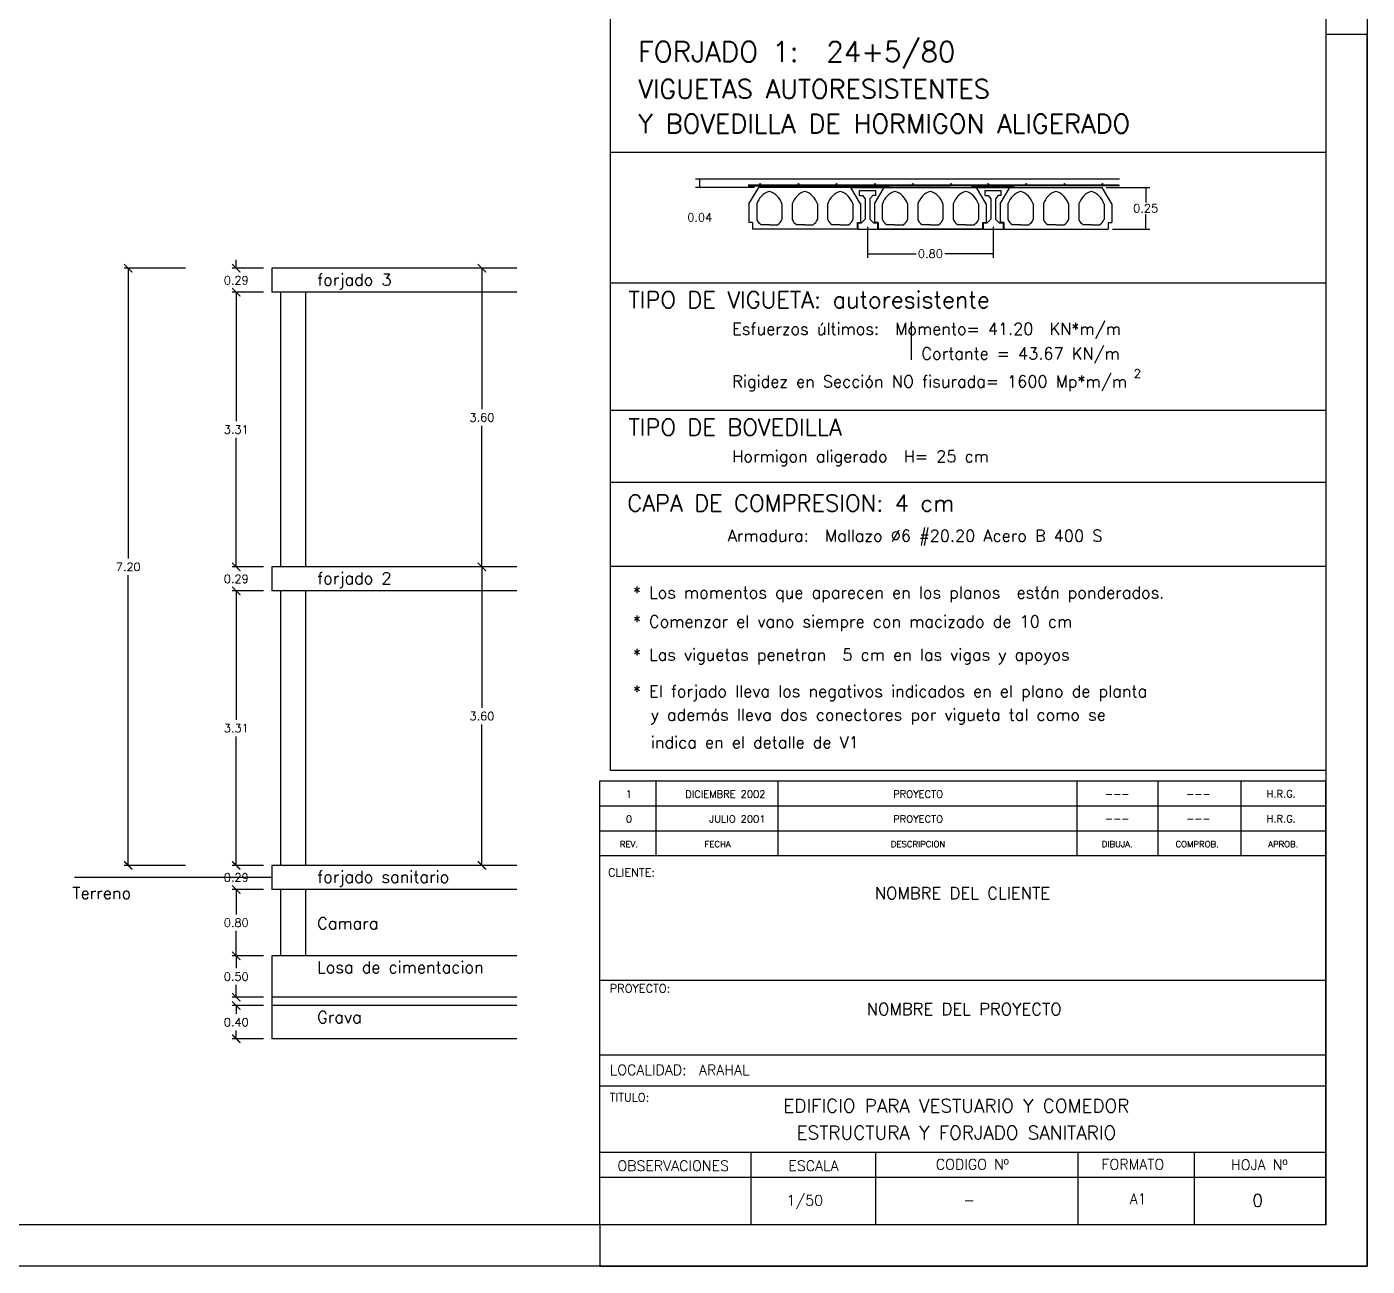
# Model space of a CAD drawing. Header units: millimetres. Extents: x 811 to 853.1, y 350.8 to 380.5.
# Drawn here: x 836.91 to 853.06, y 350.78 to 365.73 of the extents above; entities that cross this region are included whole.
import ezdxf
from ezdxf.enums import TextEntityAlignment as Align

# ---------------------------------------------------------------- set-up
doc = ezdxf.new("R2010")
doc.units = ezdxf.units.MM
for name, color, linetype in [('015', 1, 'Continuous'), ('06', 6, 'Continuous'), ('M', 2, 'Continuous'), ('SECCION', 2, 'Continuous'), ('TEXTO', 1, 'Continuous')]:
    doc.layers.add(name, color=color, linetype=linetype)
doc.styles.add('ROMANS', font='romans')
doc.styles.add('ROMANT', font='ROMANT.SHX')
doc.styles.get("Standard").update_dxf_attribs({"font": 'romans.shx'})
doc.dimstyles.new('1-50', dxfattribs={"dimtxt": 0.1, "dimasz": 0.02, "dimexe": 0.05, "dimexo": 0.05, "dimgap": 0.02, "dimtad": 0, "dimtih": 1, "dimtoh": 1, "dimzin": 0, "dimdsep": 46, "dimtxsty": 'ROMANS', "dimblk": 'PUNTO', "dimblk1": 'ARCHTICK', "dimblk2": 'ARCHTICK', "dimsah": 1, "dimcen": 1.5, "dimclrd": 6, "dimclre": 6, "dimclrt": 7, "dimadec": 0, "dimazin": 0, "dimtfac": 43.75, "dimtix": 1, "dimtofl": 0, "dimtmove": 2, "dimatfit": 3, "dimldrblk": 'ARCHTICK', "dimfxl": 1, "dimtolj": 1, "dimtzin": 0, "dimarcsym": 0})
doc.dimstyles.new('ANTONIO', dxfattribs={"dimscale": 0.05, "dimtxt": 2, "dimasz": 2, "dimexe": 1, "dimexo": 2, "dimgap": 1, "dimtad": 0, "dimtih": 1, "dimtoh": 1, "dimzin": 0, "dimdsep": 46, "dimtxsty": 'Standard', "dimblk": 'ARCHTICK', "dimcen": 0.5, "dimclrd": 2, "dimclre": 2, "dimclrt": 3, "dimadec": 0, "dimazin": 0, "dimtfac": 1, "dimtofl": 0, "dimtmove": 0, "dimatfit": 3, "dimldrblk": 'ARCHTICK', "dimfxl": 1, "dimtolj": 1, "dimtzin": 0, "dimarcsym": 0})

# ---------------------------------------------------------------- blocks, each defined once
blk = doc.blocks.new('A1H')
at = {"layer": '015'}
blk.add_lwpolyline([(-831, -10), (-831, 584), (10, 584), (10, -10)], close=True, dxfattribs=at)
for points in [[(10, -10), (10, 287), (0, 287)], [(-175, 0), (-175, -10), (10, -10)]]:
    blk.add_lwpolyline(points, dxfattribs=at)
at = {"layer": '06'}
blk.add_lwpolyline([(-806, 0), (-806, 574), (0, 574), (0, 0)], close=True, dxfattribs=at)
blk = doc.blocks.new('_ArchTick')
at = {"color": 0, "linetype": 'Continuous', "const_width": 0.15}
blk.add_lwpolyline([(-0.5, -0.5), (0.5, 0.5)], dxfattribs=at)
blk = doc.blocks.new('*D25')
at = {"layer": 'Defpoints', "color": 0}
for p in [(847.041, 363.364), (848.554, 363.364), (848.554, 362.991)]:
    blk.add_point(p, dxfattribs=at)
at = {"layer": 'TEXTO', "color": 6, "lineweight": -2}
for p, q in [((847.041, 363.314), (847.041, 362.941)), ((848.554, 363.314), (848.554, 362.941)), ((847.041, 362.991), (847.625, 362.991)), ((848.554, 362.991), (847.97, 362.991))]:
    blk.add_line(p, q, dxfattribs=at)
at = {"layer": 'TEXTO', "color": 6, "lineweight": -2, "xscale": 0.02, "yscale": 0.02, "zscale": 0.02, "rotation": 180}
blk.add_blockref('_ArchTick', (847.041, 362.991), dxfattribs=at)
at = {"layer": 'TEXTO', "color": 6, "lineweight": -2, "xscale": 0.02, "yscale": 0.02, "zscale": 0.02}
blk.add_blockref('_ArchTick', (848.554, 362.991), dxfattribs=at)
at = {"layer": 'TEXTO', "color": 7, "insert": (847.797, 362.991), "char_height": 0.1, "attachment_point": 5, "style": 'ROMANS'}
blk.add_mtext('\\A1;0.80', dxfattribs=at)
blk = doc.blocks.new('PUNTO')
at = {"layer": 'M', "color": 0, "linetype": 'ByBlock'}
blk.add_line((-0.5, 0), (-1, 0), dxfattribs=at)
at = {"layer": 'M', "color": 0, "linetype": 'ByBlock', "const_width": 0.5}
blk.add_lwpolyline([(-0.25, 0, 1), (0.25, 0, 1)], format="xyb", close=True, dxfattribs=at)
blk = doc.blocks.new('*D26')
at = {"layer": 'Defpoints', "color": 0}
for p in [(849.866, 363.789), (850.392, 363.789), (849.941, 363.289)]:
    blk.add_point(p, dxfattribs=at)
at = {"layer": 'SECCION', "color": 6, "lineweight": -2}
for p, q in [((849.916, 363.789), (850.442, 363.789)), ((850.392, 363.789), (850.392, 363.609)), ((850.392, 363.289), (850.392, 363.469)), ((849.991, 363.289), (850.442, 363.289))]:
    blk.add_line(p, q, dxfattribs=at)
at = {"layer": 'SECCION', "color": 6, "lineweight": -2, "xscale": 0.02, "yscale": 0.02, "zscale": 0.02}
for p, rotation in [((850.392, 363.789), 90), ((850.392, 363.289), 270)]:
    blk.add_blockref('_ArchTick', p, dxfattribs=dict(at, rotation=rotation))
at = {"layer": 'SECCION', "color": 7, "insert": (850.392, 363.539), "char_height": 0.1, "attachment_point": 5, "style": 'ROMANS'}
blk.add_mtext('\\A1;0.25', dxfattribs=at)
blk = doc.blocks.new('*D27')
at = {"layer": 'Defpoints', "color": 0}
for p in [(845.017, 363.889), (845.729, 363.889), (845.729, 363.789)]:
    blk.add_point(p, dxfattribs=at)
at = {"layer": 'SECCION', "color": 6, "lineweight": -2}
for p, q in [((845.679, 363.889), (844.967, 363.889)), ((845.017, 363.789), (845.017, 363.889)), ((845.679, 363.789), (844.967, 363.789))]:
    blk.add_line(p, q, dxfattribs=at)
at = {"layer": 'SECCION', "color": 6, "lineweight": -2, "xscale": 0.02, "yscale": 0.02, "zscale": 0.02}
for p, rotation in [((845.017, 363.889), 90), ((845.017, 363.789), 270)]:
    blk.add_blockref('_ArchTick', p, dxfattribs=dict(at, rotation=rotation))
at = {"layer": 'SECCION', "color": 7, "insert": (845.017, 363.43), "char_height": 0.1, "attachment_point": 5, "style": 'ROMANS'}
blk.add_mtext('\\A1;0.04', dxfattribs=at)
blk = doc.blocks.new('*D77')
at = {"color": 2}
for p, q in [((839.758, 354.526), (839.381, 354.526)), ((839.431, 354.526), (839.431, 354.376)), ((839.431, 354.026), (839.431, 354.176)), ((839.758, 354.026), (839.381, 354.026))]:
    blk.add_line(p, q, dxfattribs=at)
at = {"layer": 'Defpoints', "color": 0}
for p in [(839.431, 354.526), (839.858, 354.526), (839.858, 354.026)]:
    blk.add_point(p, dxfattribs=at)
at = {"color": 2, "xscale": 0.1, "yscale": 0.1, "zscale": 0.1}
for p, rotation in [((839.431, 354.526), 90), ((839.431, 354.026), 270)]:
    blk.add_blockref('_ArchTick', p, dxfattribs=dict(at, rotation=rotation))
at = {"color": 3, "insert": (839.431, 354.276), "char_height": 0.1, "attachment_point": 5}
blk.add_mtext('\\A1;0.50', dxfattribs=at)
blk = doc.blocks.new('*D78')
at = {"color": 2}
for p, q in [((839.758, 355.326), (839.381, 355.326)), ((839.431, 355.326), (839.431, 355.026)), ((839.431, 354.526), (839.431, 354.826)), ((839.758, 354.526), (839.381, 354.526))]:
    blk.add_line(p, q, dxfattribs=at)
at = {"layer": 'Defpoints', "color": 0}
for p in [(839.431, 355.326), (839.858, 355.326), (839.858, 354.526)]:
    blk.add_point(p, dxfattribs=at)
at = {"color": 2, "xscale": 0.1, "yscale": 0.1, "zscale": 0.1}
for p, rotation in [((839.431, 355.326), 90), ((839.431, 354.526), 270)]:
    blk.add_blockref('_ArchTick', p, dxfattribs=dict(at, rotation=rotation))
at = {"color": 3, "insert": (839.431, 354.926), "char_height": 0.1, "attachment_point": 5}
blk.add_mtext('\\A1;0.80', dxfattribs=at)
blk = doc.blocks.new('*D79')
at = {"color": 2}
for p, q in [((839.758, 355.616), (839.381, 355.616)), ((839.431, 355.616), (839.431, 355.716)), ((839.758, 355.326), (839.381, 355.326)), ((839.431, 355.326), (839.431, 355.226))]:
    blk.add_line(p, q, dxfattribs=at)
at = {"layer": 'Defpoints', "color": 0}
for p in [(839.431, 355.616), (839.858, 355.616), (839.858, 355.326)]:
    blk.add_point(p, dxfattribs=at)
at = {"color": 2, "xscale": 0.1, "yscale": 0.1, "zscale": 0.1}
for p, rotation in [((839.431, 355.616), 270), ((839.431, 355.326), 90)]:
    blk.add_blockref('_ArchTick', p, dxfattribs=dict(at, rotation=rotation))
at = {"color": 3, "insert": (839.431, 355.471), "char_height": 0.1, "attachment_point": 5}
blk.add_mtext('\\A1;0.29', dxfattribs=at)
blk = doc.blocks.new('*D80')
at = {"color": 2}
for p, q in [((839.758, 358.926), (839.381, 358.926)), ((839.431, 358.926), (839.431, 357.371)), ((839.431, 355.616), (839.431, 357.171)), ((839.758, 355.616), (839.381, 355.616))]:
    blk.add_line(p, q, dxfattribs=at)
at = {"layer": 'Defpoints', "color": 0}
for p in [(839.431, 358.926), (839.858, 358.926), (839.858, 355.616)]:
    blk.add_point(p, dxfattribs=at)
at = {"color": 2, "xscale": 0.1, "yscale": 0.1, "zscale": 0.1}
for p, rotation in [((839.431, 358.926), 90), ((839.431, 355.616), 270)]:
    blk.add_blockref('_ArchTick', p, dxfattribs=dict(at, rotation=rotation))
at = {"color": 3, "insert": (839.431, 357.271), "char_height": 0.1, "attachment_point": 5}
blk.add_mtext('\\A1;3.31', dxfattribs=at)
blk = doc.blocks.new('*D81')
at = {"color": 2}
for p, q in [((839.431, 359.216), (839.431, 359.316)), ((839.758, 359.216), (839.381, 359.216)), ((839.758, 358.926), (839.381, 358.926)), ((839.431, 358.926), (839.431, 358.826))]:
    blk.add_line(p, q, dxfattribs=at)
at = {"layer": 'Defpoints', "color": 0}
for p in [(839.431, 359.216), (839.858, 359.216), (839.858, 358.926)]:
    blk.add_point(p, dxfattribs=at)
at = {"color": 2, "xscale": 0.1, "yscale": 0.1, "zscale": 0.1}
for p, rotation in [((839.431, 359.216), 270), ((839.431, 358.926), 90)]:
    blk.add_blockref('_ArchTick', p, dxfattribs=dict(at, rotation=rotation))
at = {"color": 3, "insert": (839.431, 359.071), "char_height": 0.1, "attachment_point": 5}
blk.add_mtext('\\A1;0.29', dxfattribs=at)
blk = doc.blocks.new('*D82')
at = {"color": 2}
for p, q in [((839.758, 362.526), (839.381, 362.526)), ((839.431, 362.526), (839.431, 360.971)), ((839.431, 359.216), (839.431, 360.771)), ((839.758, 359.216), (839.381, 359.216))]:
    blk.add_line(p, q, dxfattribs=at)
at = {"layer": 'Defpoints', "color": 0}
for p in [(839.431, 362.526), (839.858, 362.526), (839.858, 359.216)]:
    blk.add_point(p, dxfattribs=at)
at = {"color": 2, "xscale": 0.1, "yscale": 0.1, "zscale": 0.1}
for p, rotation in [((839.431, 362.526), 90), ((839.431, 359.216), 270)]:
    blk.add_blockref('_ArchTick', p, dxfattribs=dict(at, rotation=rotation))
at = {"color": 3, "insert": (839.431, 360.871), "char_height": 0.1, "attachment_point": 5}
blk.add_mtext('\\A1;3.31', dxfattribs=at)
blk = doc.blocks.new('*D83')
at = {"color": 2}
for p, q in [((839.431, 362.816), (839.431, 362.916)), ((839.758, 362.816), (839.381, 362.816)), ((839.758, 362.526), (839.381, 362.526)), ((839.431, 362.526), (839.431, 362.426))]:
    blk.add_line(p, q, dxfattribs=at)
at = {"layer": 'Defpoints', "color": 0}
for p in [(839.431, 362.816), (839.858, 362.816), (839.858, 362.526)]:
    blk.add_point(p, dxfattribs=at)
at = {"color": 2, "xscale": 0.1, "yscale": 0.1, "zscale": 0.1}
for p, rotation in [((839.431, 362.816), 270), ((839.431, 362.526), 90)]:
    blk.add_blockref('_ArchTick', p, dxfattribs=dict(at, rotation=rotation))
at = {"color": 3, "insert": (839.431, 362.671), "char_height": 0.1, "attachment_point": 5}
blk.add_mtext('\\A1;0.29', dxfattribs=at)
blk = doc.blocks.new('*D84')
at = {"color": 2, "lineweight": -2}
for p, q in [((839.758, 353.926), (839.381, 353.926)), ((839.431, 353.926), (839.431, 353.826)), ((839.758, 353.526), (839.381, 353.526)), ((839.431, 353.526), (839.431, 353.626))]:
    blk.add_line(p, q, dxfattribs=at)
at = {"layer": 'Defpoints', "color": 0}
for p in [(839.858, 353.926), (839.431, 353.526), (839.858, 353.526)]:
    blk.add_point(p, dxfattribs=at)
at = {"color": 2, "lineweight": -2, "xscale": 0.1, "yscale": 0.1, "zscale": 0.1}
for p, rotation in [((839.431, 353.926), 90), ((839.431, 353.526), 270)]:
    blk.add_blockref('_ArchTick', p, dxfattribs=dict(at, rotation=rotation))
at = {"color": 3, "insert": (839.431, 353.726), "char_height": 0.1, "attachment_point": 5}
blk.add_mtext('\\A1;0.40', dxfattribs=at)
blk = doc.blocks.new('*D85')
at = {"color": 2, "lineweight": -2}
for p, q in [((838.818, 362.816), (838.079, 362.816)), ((838.129, 362.816), (838.129, 359.316)), ((838.129, 355.616), (838.129, 359.116)), ((838.818, 355.616), (838.079, 355.616))]:
    blk.add_line(p, q, dxfattribs=at)
at = {"layer": 'Defpoints', "color": 0}
for p in [(838.918, 362.816), (838.129, 355.616), (838.918, 355.616)]:
    blk.add_point(p, dxfattribs=at)
at = {"color": 2, "lineweight": -2, "xscale": 0.1, "yscale": 0.1, "zscale": 0.1}
for p, rotation in [((838.129, 362.816), 90), ((838.129, 355.616), 270)]:
    blk.add_blockref('_ArchTick', p, dxfattribs=dict(at, rotation=rotation))
at = {"color": 3, "insert": (838.129, 359.216), "char_height": 0.1, "attachment_point": 5}
blk.add_mtext('\\A1;7.20', dxfattribs=at)
blk = doc.blocks.new('*D86')
at = {"color": 2, "lineweight": -2}
for p, q in [((842.712, 362.816), (842.342, 362.816)), ((842.392, 362.816), (842.392, 361.116)), ((842.392, 359.216), (842.392, 360.916)), ((842.712, 359.216), (842.342, 359.216))]:
    blk.add_line(p, q, dxfattribs=at)
at = {"layer": 'Defpoints', "color": 0}
for p in [(842.812, 362.816), (842.392, 359.216), (842.812, 359.216)]:
    blk.add_point(p, dxfattribs=at)
at = {"color": 2, "lineweight": -2, "xscale": 0.1, "yscale": 0.1, "zscale": 0.1}
for p, rotation in [((842.392, 362.816), 90), ((842.392, 359.216), 270)]:
    blk.add_blockref('_ArchTick', p, dxfattribs=dict(at, rotation=rotation))
at = {"color": 3, "insert": (842.392, 361.016), "char_height": 0.1, "attachment_point": 5}
blk.add_mtext('\\A1;3.60', dxfattribs=at)
blk = doc.blocks.new('*D87')
at = {"color": 2, "lineweight": -2}
for p, q in [((842.712, 359.216), (842.342, 359.216)), ((842.392, 359.216), (842.392, 357.516)), ((842.392, 355.616), (842.392, 357.316)), ((842.712, 355.616), (842.342, 355.616))]:
    blk.add_line(p, q, dxfattribs=at)
at = {"layer": 'Defpoints', "color": 0}
for p in [(842.812, 359.216), (842.392, 355.616), (842.812, 355.616)]:
    blk.add_point(p, dxfattribs=at)
at = {"color": 2, "lineweight": -2, "xscale": 0.1, "yscale": 0.1, "zscale": 0.1}
for p, rotation in [((842.392, 359.216), 90), ((842.392, 355.616), 270)]:
    blk.add_blockref('_ArchTick', p, dxfattribs=dict(at, rotation=rotation))
at = {"color": 3, "insert": (842.392, 357.416), "char_height": 0.1, "attachment_point": 5}
blk.add_mtext('\\A1;3.60', dxfattribs=at)

msp = doc.modelspace()

# ---------------------------------------------------------------- linework, layer by layer
for p, q in [((842.812, 362.816), (839.858, 362.816)), ((839.858, 362.816), (839.858, 362.526)), ((842.812, 362.526), (839.858, 362.526)), ((839.966, 362.526), (839.966, 359.216)), ((840.266, 362.526), (840.266, 359.216)), ((842.812, 359.216), (839.858, 359.216)), ((839.858, 359.216), (839.858, 358.926)), ((842.812, 358.926), (839.858, 358.926)), ((839.966, 358.926), (839.966, 355.616)), ((840.266, 358.926), (840.266, 355.616)), ((842.812, 355.616), (839.858, 355.616)), ((839.858, 355.616), (839.858, 355.326)), ((839.858, 355.471), (837.482, 355.471)), ((842.812, 355.326), (839.858, 355.326)), ((839.966, 355.326), (839.966, 354.526)), ((840.266, 355.326), (840.266, 354.526)), ((842.812, 354.526), (839.858, 354.526)), ((839.858, 354.526), (839.858, 353.526)), ((842.812, 354.026), (839.858, 354.026)), ((842.812, 353.926), (839.858, 353.926)), ((842.812, 353.526), (839.858, 353.526))]:
    msp.add_line(p, q)
at = {"color": 6}
for p, q in [((843.812, 355.734), (843.812, 356.634)), ((843.812, 356.634), (852.562, 356.634)), ((852.562, 355.734), (852.562, 356.634)), ((843.812, 356.334), (852.562, 356.334)), ((843.812, 356.034), (852.562, 356.034)), ((843.812, 355.734), (852.562, 355.734)), ((843.812, 355.734), (852.562, 355.734)), ((843.812, 351.284), (843.812, 355.734)), ((852.562, 351.284), (852.562, 355.734)), ((843.812, 354.234), (852.562, 354.234)), ((843.812, 353.334), (852.562, 353.334)), ((843.812, 352.959), (852.562, 352.959)), ((843.812, 352.159), (852.562, 352.159)), ((852.562, 351.284), (843.812, 351.284))]:
    msp.add_line(p, q, dxfattribs=at)
at = {"color": 7}
for p, q in [((844.491, 355.734), (844.491, 356.634)), ((845.962, 355.734), (845.962, 356.634)), ((849.565, 355.734), (849.565, 356.634)), ((850.543, 355.734), (850.543, 356.634)), ((851.541, 355.734), (851.541, 356.634)), ((845.636, 351.284), (845.636, 352.159)), ((847.141, 351.284), (847.141, 352.159)), ((849.577, 351.284), (849.577, 352.159)), ((850.98, 351.284), (850.98, 352.161)), ((843.812, 351.859), (852.562, 351.859))]:
    msp.add_line(p, q, dxfattribs=at)
at = {"layer": 'TEXTO', "color": 6}
for p, q in [((843.937, 365.82), (843.937, 356.766)), ((852.562, 365.82), (852.562, 356.766)), ((843.937, 364.217), (852.562, 364.217)), ((843.937, 362.642), (852.562, 362.642)), ((843.937, 361.105), (852.562, 361.105)), ((843.937, 360.235), (852.562, 360.235)), ((843.937, 359.224), (852.562, 359.224)), ((843.937, 356.766), (852.562, 356.766))]:
    msp.add_line(p, q, dxfattribs=at)
at = {"layer": 'TEXTO', "color": 3}
for p, q in [((850.078, 363.889), (845.601, 363.889)), ((845.601, 363.823), (850.073, 363.823)), ((845.601, 363.811), (848.04, 363.811)), ((845.611, 363.593), (845.729, 363.789)), ((846.839, 363.789), (845.729, 363.789)), ((847.295, 363.797), (846.778, 363.797)), ((846.778, 363.797), (846.778, 363.79)), ((846.839, 363.79), (847.295, 363.79)), ((846.956, 363.593), (846.839, 363.789)), ((846.943, 363.693), (846.943, 363.754)), ((846.943, 363.754), (847.138, 363.754)), ((846.943, 363.693), (846.979, 363.693)), ((846.979, 363.693), (847.012, 363.652)), ((847.102, 363.693), (847.069, 363.652)), ((847.138, 363.693), (847.102, 363.693)), ((847.125, 363.593), (847.242, 363.789)), ((847.138, 363.693), (847.138, 363.754)), ((847.242, 363.789), (848.352, 363.789)), ((847.295, 363.79), (847.295, 363.797)), ((850.078, 363.811), (848.04, 363.811)), ((848.291, 363.797), (848.291, 363.79)), ((848.809, 363.797), (848.291, 363.797)), ((848.352, 363.79), (848.809, 363.79)), ((848.47, 363.593), (848.352, 363.789)), ((848.47, 363.593), (848.352, 363.789)), ((848.457, 363.754), (848.652, 363.754)), ((848.457, 363.693), (848.457, 363.754)), ((848.457, 363.693), (848.492, 363.693)), ((848.492, 363.693), (848.526, 363.652)), ((848.616, 363.693), (848.582, 363.652)), ((848.652, 363.693), (848.616, 363.693)), ((848.639, 363.593), (848.756, 363.789)), ((848.652, 363.693), (848.652, 363.754)), ((848.756, 363.789), (849.866, 363.789)), ((848.809, 363.79), (848.809, 363.797)), ((849.983, 363.593), (849.866, 363.789)), ((845.611, 363.593), (845.611, 363.369)), ((845.705, 363.592), (845.705, 363.402)), ((846.008, 363.592), (846.008, 363.402)), ((846.132, 363.592), (846.132, 363.402)), ((846.435, 363.592), (846.435, 363.402)), ((846.559, 363.592), (846.559, 363.402)), ((846.863, 363.592), (846.863, 363.402)), ((846.956, 363.593), (846.956, 363.369)), ((847.012, 363.652), (847.012, 363.407)), ((847.069, 363.652), (847.069, 363.407)), ((847.125, 363.593), (847.125, 363.369)), ((847.218, 363.592), (847.218, 363.402)), ((847.522, 363.592), (847.522, 363.402)), ((847.646, 363.592), (847.646, 363.402)), ((847.949, 363.592), (847.949, 363.402)), ((848.073, 363.592), (848.073, 363.402)), ((848.376, 363.592), (848.376, 363.402)), ((848.47, 363.593), (848.47, 363.369)), ((848.47, 363.593), (848.47, 363.369)), ((848.526, 363.652), (848.526, 363.407)), ((848.582, 363.652), (848.582, 363.407)), ((848.639, 363.593), (848.639, 363.369)), ((848.732, 363.592), (848.732, 363.402)), ((849.036, 363.592), (849.036, 363.402)), ((849.159, 363.592), (849.159, 363.402)), ((849.463, 363.592), (849.463, 363.402)), ((849.587, 363.592), (849.587, 363.402)), ((849.89, 363.592), (849.89, 363.402)), ((849.983, 363.593), (849.983, 363.369)), ((845.654, 363.369), (845.611, 363.369)), ((845.654, 363.369), (845.654, 363.289)), ((845.857, 363.341), (845.754, 363.341)), ((845.857, 363.341), (845.959, 363.341)), ((846.284, 363.341), (846.181, 363.341)), ((846.284, 363.341), (846.386, 363.341)), ((846.711, 363.341), (846.608, 363.341)), ((846.711, 363.341), (846.813, 363.341)), ((846.914, 363.369), (846.956, 363.369)), ((846.914, 363.369), (846.914, 363.289)), ((846.914, 363.369), (846.928, 363.369)), ((846.921, 363.364), (846.921, 363.289)), ((846.921, 363.364), (846.968, 363.364)), ((846.968, 363.364), (847.012, 363.407)), ((847.113, 363.364), (847.069, 363.407)), ((847.113, 363.364), (847.161, 363.364)), ((847.167, 363.369), (847.125, 363.369)), ((847.167, 363.369), (847.153, 363.369)), ((847.161, 363.364), (847.161, 363.289)), ((847.161, 363.364), (847.161, 363.289)), ((847.161, 363.364), (847.161, 363.289)), ((847.167, 363.369), (847.167, 363.289)), ((847.37, 363.341), (847.268, 363.341)), ((847.37, 363.341), (847.473, 363.341)), ((847.797, 363.341), (847.695, 363.341)), ((847.797, 363.341), (847.9, 363.341)), ((848.225, 363.341), (848.122, 363.341)), ((848.225, 363.341), (848.327, 363.341)), ((848.427, 363.369), (848.47, 363.369)), ((848.427, 363.369), (848.47, 363.369)), ((848.427, 363.369), (848.427, 363.289)), ((848.427, 363.369), (848.47, 363.369)), ((848.427, 363.369), (848.442, 363.369)), ((848.427, 363.369), (848.427, 363.289)), ((848.434, 363.364), (848.482, 363.364)), ((848.434, 363.364), (848.434, 363.289)), ((848.482, 363.364), (848.526, 363.407)), ((848.626, 363.364), (848.582, 363.407)), ((848.626, 363.364), (848.674, 363.364)), ((848.681, 363.369), (848.639, 363.369)), ((848.681, 363.369), (848.639, 363.369)), ((848.681, 363.369), (848.666, 363.369)), ((848.681, 363.369), (848.666, 363.369)), ((848.674, 363.364), (848.674, 363.289)), ((848.674, 363.364), (848.674, 363.289)), ((848.674, 363.364), (848.674, 363.289)), ((848.681, 363.369), (848.681, 363.289)), ((848.884, 363.341), (848.781, 363.341)), ((848.884, 363.341), (848.986, 363.341)), ((849.311, 363.341), (849.209, 363.341)), ((849.311, 363.341), (849.414, 363.341)), ((849.738, 363.341), (849.636, 363.341)), ((849.738, 363.341), (849.841, 363.341)), ((849.941, 363.369), (849.941, 363.289)), ((849.941, 363.369), (849.983, 363.369)), ((846.914, 363.289), (845.654, 363.289)), ((846.921, 363.289), (847.161, 363.289)), ((847.167, 363.289), (848.427, 363.289)), ((848.427, 363.289), (847.167, 363.289)), ((848.434, 363.289), (848.674, 363.289)), ((848.681, 363.289), (849.941, 363.289))]:
    msp.add_line(p, q, dxfattribs=at)
at = {"layer": 'TEXTO', "color": 1}
msp.add_line((847.564, 362.169), (847.564, 361.711), dxfattribs=at)
at = {"layer": 'TEXTO', "color": 3}
for centre in [(845.746, 363.83), (846.206, 363.83), (846.666, 363.83), (847.126, 363.83), (847.586, 363.83), (848.046, 363.83), (848.493, 363.83), (848.953, 363.83), (849.413, 363.83), (849.873, 363.83), (847.029, 363.803), (847.052, 363.803), (848.543, 363.803), (848.566, 363.803)]:
    msp.add_circle(centre, 0.006, dxfattribs=at)
for centre, radius, start, end in [((845.927, 363.52), 0.234, 107.6458, 162.1197), ((845.786, 363.52), 0.234, 17.8803, 72.3542), ((846.355, 363.52), 0.234, 107.6458, 162.1197), ((846.213, 363.52), 0.234, 17.8803, 72.3542), ((846.782, 363.52), 0.234, 107.6458, 162.1197), ((846.64, 363.52), 0.234, 17.8803, 72.3542), ((847.441, 363.52), 0.234, 107.6458, 162.1197), ((847.299, 363.52), 0.234, 17.8803, 72.3542), ((847.868, 363.52), 0.234, 107.6458, 162.1197), ((847.726, 363.52), 0.234, 17.8803, 72.3542), ((848.295, 363.52), 0.234, 107.6458, 162.1197), ((848.154, 363.52), 0.234, 17.8803, 72.3542), ((848.955, 363.52), 0.234, 107.6458, 162.1197), ((848.813, 363.52), 0.234, 17.8803, 72.3542), ((849.382, 363.52), 0.234, 107.6458, 162.1197), ((849.24, 363.52), 0.234, 17.8803, 72.3542), ((849.809, 363.52), 0.234, 107.6458, 162.1197), ((849.667, 363.52), 0.234, 17.8803, 72.3542), ((845.857, 363.475), 0.168, 205.4902, 232.4232), ((845.857, 363.475), 0.168, 307.5768, 334.5098), ((846.284, 363.475), 0.168, 205.4902, 232.4232), ((846.284, 363.475), 0.168, 307.5768, 334.5098), ((846.711, 363.475), 0.168, 205.4902, 232.4232), ((846.711, 363.475), 0.168, 307.5768, 334.5098), ((847.37, 363.475), 0.168, 205.4902, 232.4232), ((847.37, 363.475), 0.168, 307.5768, 334.5098), ((847.797, 363.475), 0.168, 205.4902, 232.4232), ((847.797, 363.475), 0.168, 307.5768, 334.5098), ((848.225, 363.475), 0.168, 205.4902, 232.4232), ((848.225, 363.475), 0.168, 307.5768, 334.5098), ((848.884, 363.475), 0.168, 205.4902, 232.4232), ((848.884, 363.475), 0.168, 307.5768, 334.5098), ((849.311, 363.475), 0.168, 205.4902, 232.4232), ((849.311, 363.475), 0.168, 307.5768, 334.5098), ((849.738, 363.475), 0.168, 205.4902, 232.4232), ((849.738, 363.475), 0.168, 307.5768, 334.5098)]:
    msp.add_arc(centre, radius, start, end, dxfattribs=at)

# ---------------------------------------------------------------- block references
at = {"linetype": 'Continuous', "xscale": 0.05000000000001137, "yscale": 0.05000000000001137, "zscale": 0.05}
msp.add_blockref('A1H', (852.562, 351.284), dxfattribs=at)

# ---------------------------------------------------------------- texts
at = {"color": 7, "style": 'ROMANS'}
for s, height, p in [('1', 0.0875, (844.164, 356.432)), ('PROYECTO', 0.0875, (847.649, 356.432)), ('---', 0.0875, (850.049, 356.435)), ('---', 0.0875, (851.028, 356.435)), ('H.R.G.', 0.0875, (852.026, 356.435)), ('0', 0.0875, (844.164, 356.132)), ('PROYECTO', 0.0875, (847.649, 356.132)), ('---', 0.0875, (850.049, 356.135)), ('---', 0.0875, (851.028, 356.135)), ('H.R.G.', 0.0875, (852.026, 356.135)), ('REV.', 0.075, (844.164, 355.835)), ('FECHA', 0.075, (845.232, 355.835)), ('DESCRIPCION', 0.075, (847.649, 355.835)), ('DIBUJA.', 0.075, (850.049, 355.835)), ('COMPROB.', 0.075, (851.013, 355.835)), ('APROB.', 0.075, (852.05, 355.835)), ('OBSERVACIONES', 0.125, (844.697, 351.933)), ('ESCALA', 0.125, (846.388, 351.933)), ('CODIGO Nº', 0.125, (848.302, 351.95)), ('FORMATO', 0.125, (850.237, 351.95)), ('HOJA Nº', 0.125, (851.761, 351.945))]:
    msp.add_text(s, height=height, dxfattribs=at).set_placement(p, align=Align.CENTER)
for s, p in [('DICIEMBRE 2002', (845.81, 356.432)), ('JULIO 2001', (845.81, 356.132))]:
    msp.add_text(s, height=0.0875, dxfattribs=at).set_placement(p, align=Align.RIGHT)
for s, height, p in [('CLIENTE:', 0.1, (843.912, 355.481)), ('PROYECTO:', 0.1, (843.932, 354.083)), ('LOCALIDAD:', 0.125, (843.932, 353.088)), ('TITULO:', 0.1, (843.932, 352.77))]:
    msp.add_text(s, height=height, dxfattribs=at).set_placement(p)
at = {"color": 2, "style": 'ROMANT'}
for s, p in [('NOMBRE DEL CLIENTE', (848.183, 355.209)), ('NOMBRE DEL PROYECTO', (848.204, 353.812))]:
    msp.add_text(s, height=0.145, dxfattribs=at).set_placement(p, align=Align.CENTER)
at = {"style": 'ROMANS'}
for s, height, p in [('ARAHAL', 0.125, (845.008, 353.088)), ('A1', 0.125, (850.2, 351.534)), ('0', 0.15, (851.677, 351.502))]:
    msp.add_text(s, height=height, dxfattribs=at).set_placement(p)
for s, height, p in [('EDIFICIO PARA VESTUARIO Y COMEDOR', 0.1625, (848.11, 352.637)), ('ESTRUCTURA Y FORJADO SANITARIO', 0.1625, (848.11, 352.312)), ('1/50', 0.125, (846.284, 351.516)), ('-', 0.125, (848.265, 351.519))]:
    msp.add_text(s, height=height, dxfattribs=at).set_placement(p, align=Align.CENTER)
at = {"layer": 'TEXTO', "color": 7, "style": 'ROMANS'}
msp.add_text('FORJADO 1:  24+5/80 ', height=0.24531, dxfattribs=at).set_placement((844.272, 365.304))
at = {"layer": 'TEXTO', "color": 1, "style": 'ROMANS'}
for s, height, p in [('VIGUETAS AUTORESISTENTES', 0.22677, (844.277, 364.865)), ('Y BOVEDILLA DE HORMIGON ALIGERADO', 0.22677, (844.277, 364.446)), ('forjado 3', 0.1424, (840.406, 362.607)), ('TIPO DE VIGUETA: autoresistente', 0.2, (844.158, 362.336)), ('Esfuerzos últimos:  Momento= 41.20  KN*m/m', 0.14235, (845.409, 362.014)), ('Cortante = 43.67 KN/m', 0.14235, (847.689, 361.717)), ('2', 0.105, (850.248, 361.493)), ('Rigidez en Sección NO fisurada= 1600 Mp*m/m', 0.14235, (845.409, 361.38)), ('TIPO DE BOVEDILLA', 0.2, (844.158, 360.799)), ('Hormigon aligerado  H= 25 cm', 0.14235, (845.409, 360.477)), ('CAPA DE COMPRESION: 4 cm', 0.2, (844.145, 359.884)), ('Armadura:  Mallazo %%c6 #20.20 Acero B 400 S', 0.14235, (845.355, 359.52)), ('forjado 2', 0.1424, (840.406, 359.007)), ('* Los momentos que aparecen en los planos  están ponderados.', 0.14235, (844.211, 358.836)), ('* Comenzar el vano siempre con macizado de 10 cm ', 0.14235, (844.211, 358.486)), ('* Las viguetas penetran  5 cm en las vigas y apoyos', 0.14235, (844.211, 358.086)), ('* El forjado lleva los negativos indicados en el plano de planta', 0.14235, (844.211, 357.645)), ('y además lleva dos conectores por vigueta tal como se ', 0.14235, (844.427, 357.362)), ('indica en el detalle de V1', 0.14235, (844.427, 357.029)), ('forjado sanitario', 0.14235, (840.406, 355.407)), ('Terreno', 0.1424, (837.456, 355.212)), ('Camara', 0.1424, (840.406, 354.846)), ('Losa de cimentacion', 0.14235, (840.406, 354.317)), ('Grava', 0.1424, (840.406, 353.715))]:
    msp.add_text(s, height=height, dxfattribs=at).set_placement(p)

# ---------------------------------------------------------------- dimensions: what is measured, and where the dimension line sits
for base, p1, p2, picture, middle in [((838.129, 355.616), (838.918, 362.816), (838.918, 355.616), '*D85', (838.129, 359.216)), ((842.392, 359.216), (842.812, 362.816), (842.812, 359.216), '*D86', (842.392, 361.016)), ((842.392, 355.616), (842.812, 359.216), (842.812, 355.616), '*D87', (842.392, 357.416)), ((839.431, 353.526), (839.858, 353.926), (839.858, 353.526), '*D84', (839.431, 353.726))]:
    dim = msp.add_linear_dim(base=base, p1=p1, p2=p2, angle=90, dimstyle='ANTONIO')
    dim.commit()
    dim.dimension.update_dxf_attribs({"geometry": picture, "text_midpoint": middle})
for base, p1, p2, picture, middle in [((839.431, 362.816), (839.858, 362.526), (839.858, 362.816), '*D83', (839.431, 362.671)), ((839.431, 362.526), (839.858, 359.216), (839.858, 362.526), '*D82', (839.431, 360.871)), ((839.431, 359.216), (839.858, 358.926), (839.858, 359.216), '*D81', (839.431, 359.071)), ((839.431, 358.926), (839.858, 355.616), (839.858, 358.926), '*D80', (839.431, 357.271)), ((839.431, 355.616), (839.858, 355.326), (839.858, 355.616), '*D79', (839.431, 355.471)), ((839.431, 355.326), (839.858, 354.526), (839.858, 355.326), '*D78', (839.431, 354.926)), ((839.431, 354.526), (839.858, 354.026), (839.858, 354.526), '*D77', (839.431, 354.276))]:
    dim = msp.add_linear_dim(base=base, p1=p1, p2=p2, angle=270, dimstyle='ANTONIO', override={"dimtmove": 1})
    dim.commit()
    dim.dimension.update_dxf_attribs({"geometry": picture, "text_midpoint": middle})
at = {"layer": 'SECCION'}
dim = msp.add_linear_dim(base=(845.017, 363.889), p1=(845.729, 363.789), p2=(845.729, 363.889), angle=90, text='0.04', dimstyle='1-50', dxfattribs=at)
dim.commit()
dim.dimension.update_dxf_attribs({"geometry": '*D27', "text_midpoint": (845.017, 363.43), "dimtype": 160})
dim = msp.add_linear_dim(base=(850.392, 363.789), p1=(849.941, 363.289), p2=(849.866, 363.789), angle=90, text='0.25', dimstyle='1-50', dxfattribs=at)
dim.commit()
dim.dimension.update_dxf_attribs({"geometry": '*D26', "text_midpoint": (850.392, 363.539)})
at = {"layer": 'TEXTO'}
dim = msp.add_linear_dim(base=(848.554, 362.991), p1=(847.041, 363.364), p2=(848.554, 363.364), text='0.80', dimstyle='1-50', dxfattribs=at)
dim.commit()
dim.dimension.update_dxf_attribs({"geometry": '*D25', "text_midpoint": (847.797, 362.991)})

doc.saveas('drawing.dxf')
